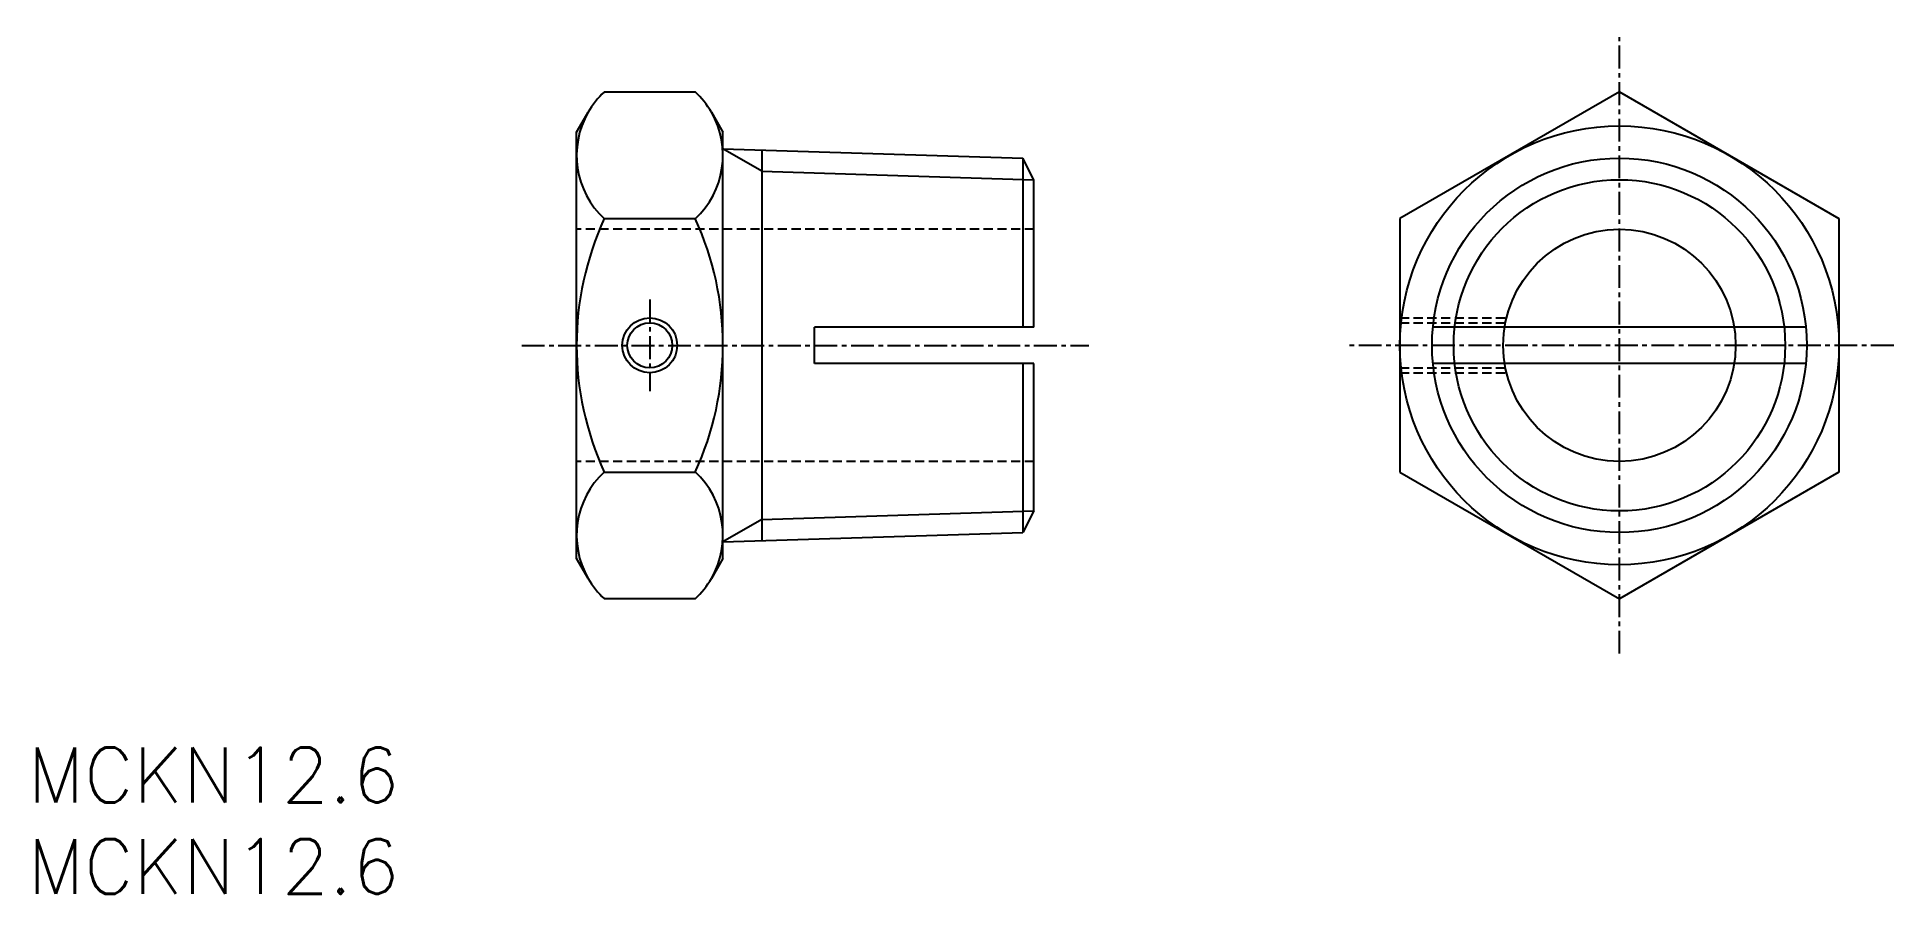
# Model space of a CAD drawing. Extents: x 1 to 102, y 0 to 47.
import ezdxf

# ---------------------------------------------------------------- set-up
doc = ezdxf.new("R2010")
doc.units = 0
doc.linetypes.add('CENTER', pattern=[2, 1.25, -0.25, 0.25, -0.25])
doc.linetypes.add('DASHED', pattern=[0.75, 0.5, -0.25])
doc.layers.get('0').update_dxf_attribs({"linetype": 'CONTINUOUS'})
doc.layers.add('CENTER', color=1, linetype='CENTER')
doc.styles.get("Standard").update_dxf_attribs({"font": 'txt.shx'})

# ---------------------------------------------------------------- blocks, each defined once
blk = doc.blocks.new('*U6')
at = {"color": 7, "linetype": 'CONTINUOUS'}
blk.add_text('MCKN12.6', height=3, dxfattribs=at).set_placement((0, 0))
blk = doc.blocks.new('*U7')
at = {"color": 7, "linetype": 'CONTINUOUS'}
blk.add_text('MCKN12.6', height=3, dxfattribs=at).set_placement((0, 5))

msp = doc.modelspace()

# ---------------------------------------------------------------- linework, layer by layer
at = {"color": 7, "linetype": 'CONTINUOUS'}
for p, q in [((31.52, 43.86), (36.48, 43.86)), ((87, 43.86), (75, 36.93)), ((87, 43.86), (99, 36.93)), ((30, 41.66), (30.63, 42.75)), ((37.37, 42.75), (38, 41.66)), ((30, 18.34), (30, 41.66)), ((38, 18.34), (38, 41.66)), ((38, 40.75), (54.39, 40.24)), ((40.13, 40.69), (40.13, 19.31)), ((55, 39.06), (54.39, 40.24)), ((54.39, 40.24), (54.39, 31)), ((55, 31), (55, 39.06)), ((31.52, 36.93), (36.48, 36.93)), ((75, 36.93), (75, 23.07)), ((99, 36.93), (99, 23.07)), ((43, 29), (43, 31)), ((55, 31), (43, 31)), ((97.19, 31), (76.81, 31)), ((55, 29), (43, 29)), ((54.39, 29), (54.39, 19.76)), ((55, 20.94), (55, 29)), ((97.19, 29), (76.81, 29)), ((31.52, 23.07), (36.48, 23.07)), ((75, 23.07), (87, 16.14)), ((99, 23.07), (87, 16.14)), ((55, 20.94), (54.39, 19.76)), ((38, 19.25), (54.39, 19.76)), ((30.63, 17.25), (30, 18.34)), ((38, 18.34), (37.37, 17.25)), ((36.48, 16.14), (31.52, 16.14))]:
    msp.add_line(p, q, dxfattribs=at)
at = {"color": 3, "linetype": 'CONTINUOUS'}
for p, q in [((40.13, 39.53), (38, 40.75)), ((40.13, 39.53), (55, 39.06)), ((40.13, 20.47), (38, 19.25)), ((40.13, 20.47), (55, 20.94))]:
    msp.add_line(p, q, dxfattribs=at)
at = {"color": 3, "linetype": 'DASHED'}
for p, q in [((55, 36.35), (30, 36.35)), ((75, 31.5), (80.83, 31.5)), ((75, 31.23), (80.77, 31.23)), ((75, 28.77), (80.77, 28.77)), ((75, 28.5), (80.83, 28.5)), ((55, 23.65), (30, 23.65))]:
    msp.add_line(p, q, dxfattribs=at)
at = {"color": 7, "linetype": 'CONTINUOUS'}
for centre, radius in [((87, 30), 12), ((87, 30), 10.24), ((87, 30), 9.06), ((87, 30), 6.35), ((34, 30), 1.23)]:
    msp.add_circle(centre, radius, dxfattribs=at)
at = {"color": 3, "linetype": 'CONTINUOUS'}
msp.add_circle((34, 30), 1.5, dxfattribs=at)
at = {"color": 7, "linetype": 'CONTINUOUS'}
for centre, radius, start, end in [((34.72, 40.39), 4.72, 132.7344, 150), ((33.28, 40.39), 4.72, 30, 47.2656), ((34.72, 40.39), 4.72, 150, 227.2656), ((33.28, 40.39), 4.72, 312.7344, 30), ((46.59, 30), 16.59, 155.318, 204.682), ((21.41, 30), 16.59, 335.318, 24.682), ((34.72, 19.61), 4.72, 132.7344, 210), ((33.28, 19.61), 4.72, 330, 47.2656), ((34.72, 19.61), 4.72, 210, 227.2656), ((33.28, 19.61), 4.72, 312.7344, 330)]:
    msp.add_arc(centre, radius, start, end, dxfattribs=at)
at = {"layer": 'CENTER', "color": 1, "linetype": 'CENTER'}
for p, q in [((87, 13.14), (87, 46.86)), ((34, 32.5), (34, 27.5)), ((27, 30), (58, 30)), ((102, 30), (72, 30))]:
    msp.add_line(p, q, dxfattribs=at)

# ---------------------------------------------------------------- block references
at = {"color": 7, "linetype": 'CONTINUOUS'}
for name in ['*U7', '*U6']:
    msp.add_blockref(name, (0, 0), dxfattribs=at)

doc.saveas('drawing.dxf')
